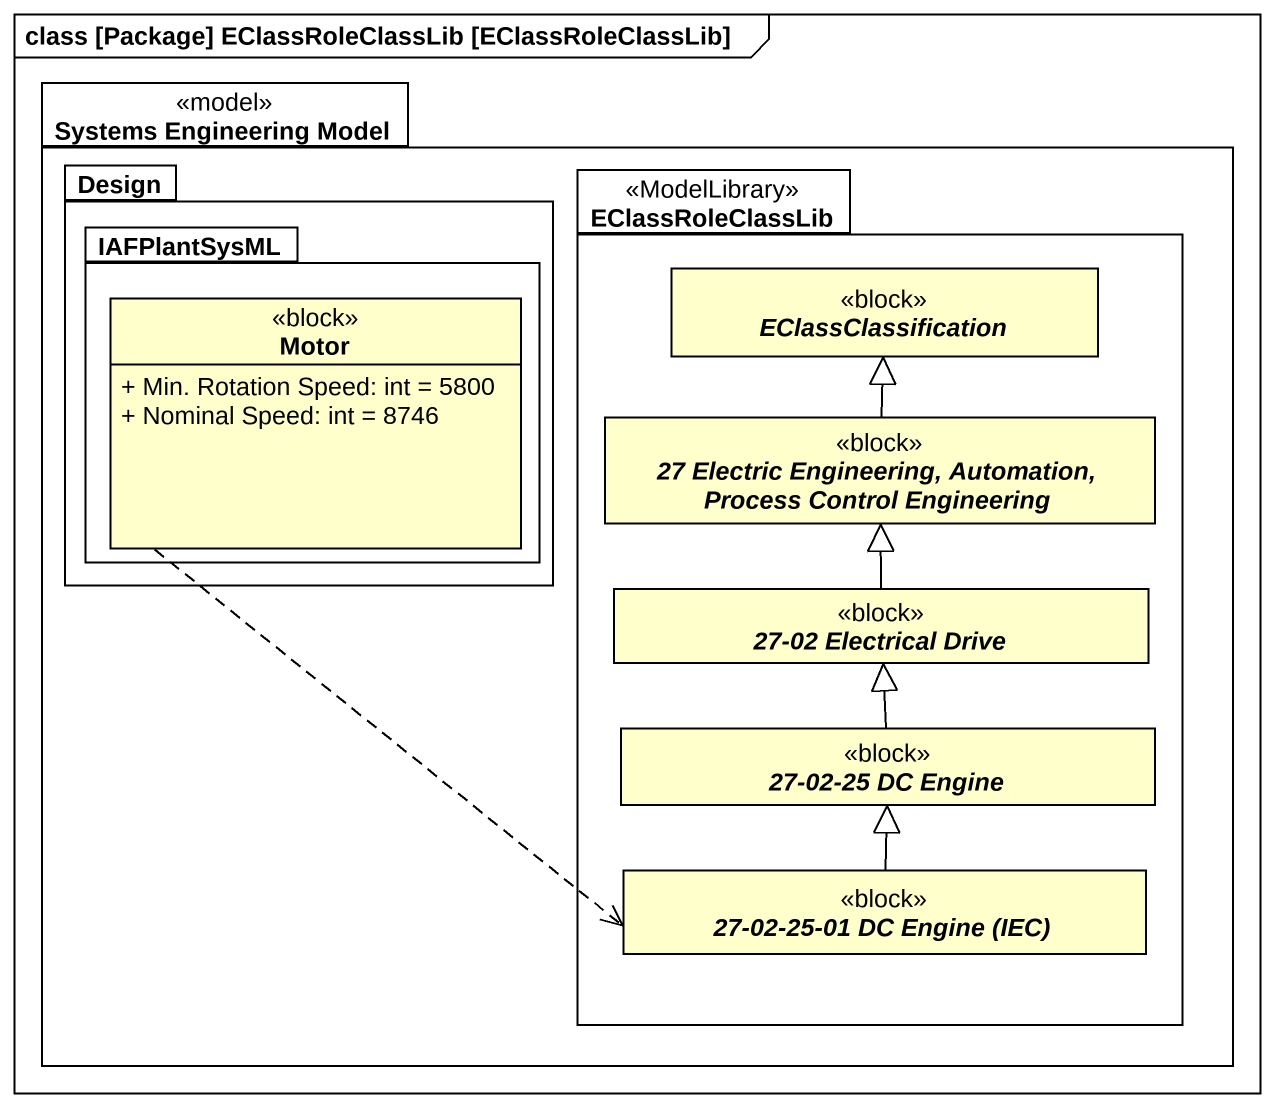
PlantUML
@startuml
mainframe class [Package] EClassRoleClassLib [EClassRoleClassLib]
hide circle
hide empty members
skinparam classAttributeIconSize 0
package "Systems Engineering Model" as Systems_Engineering_Model <<model>> {
  package Design {
    package IAFPlantSysML {
      class Motor <<block>> {
        + Min. Rotation Speed: int = 5800
        + Nominal Speed: int = 8746
      }
    }
  }
  package EClassRoleClassLib <<ModelLibrary>> {
    abstract class EClassClassification <<block>>
    abstract class "27 Electric Engineering, Automation, Process Control Engineering" as c27_Electric_Engineering <<block>>
    abstract class "27-02 Electrical Drive" as c27_02_Electrical_Drive <<block>>
    abstract class "27-02-25 DC Engine" as c27_02_25_DC_Engine <<block>>
    abstract class "27-02-25-01 DC Engine (IEC)" as c27_02_25_01_DC_Engine_IEC <<block>>
  }
}
Motor ..> c27_02_25_01_DC_Engine_IEC
c27_Electric_Engineering -up-|> EClassClassification
c27_02_Electrical_Drive -up-|> c27_Electric_Engineering
c27_02_25_DC_Engine -up-|> c27_02_Electrical_Drive
c27_02_25_01_DC_Engine_IEC -up-|> c27_02_25_DC_Engine
@enduml
